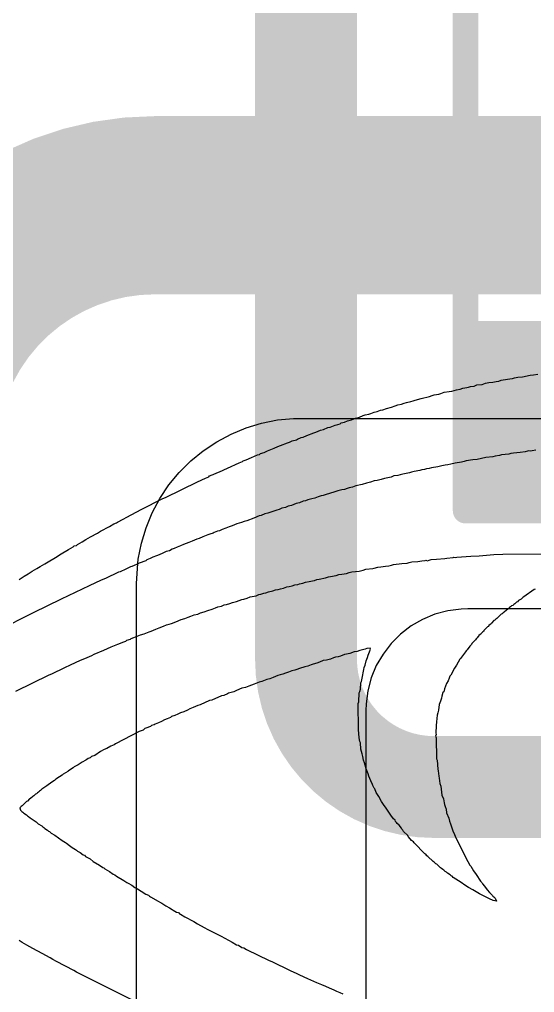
# Model space of a CAD drawing. Header units: inches. Extents: x 0 to 11.2, y -0.2 to 5.5.
# Drawn here: x 1.394 to 1.5962, y 1.3093 to 1.6915 of the extents above; entities that cross this region are included whole.
import ezdxf

# ---------------------------------------------------------------- set-up
doc = ezdxf.new("R2010")
doc.units = ezdxf.units.IN
doc.header["$MEASUREMENT"] = 0
for name, color, linetype in [('Bottom Layer', 5, 'Continuous'), ('Bottom Overlay', 54, 'Continuous'), ('Bottom Paste', 16, 'Continuous'), ('Bottom Solder', 6, 'Continuous'), ('Top Layer', 1, 'Continuous'), ('Top Overlay', 2, 'Continuous')]:
    doc.layers.add(name, color=color, linetype=linetype)

# ---------------------------------------------------------------- blocks, each defined once
blk = doc.blocks.new('RES_2512_B_28')
at = {"layer": 'Bottom Layer'}
for points in [[(-0.15945, 0.06693), (-0.09646, 0.06693), (-0.09646, -0.06693), (-0.15945, -0.06693)], [(0.09646, 0.06693), (0.15945, 0.06693), (0.15945, -0.06693), (0.09646, -0.06693)]]:
    blk.add_hatch(color=5, dxfattribs=at).paths.add_polyline_path(points)
at = {"layer": 'Bottom Paste'}
for points in [[(-0.15945, 0.06693), (-0.09646, 0.06693), (-0.09646, -0.06693), (-0.15945, -0.06693)], [(0.09646, 0.06693), (0.15945, 0.06693), (0.15945, -0.06693), (0.09646, -0.06693)]]:
    blk.add_hatch(color=16, dxfattribs=at).paths.add_polyline_path(points)
at = {"layer": 'Bottom Solder'}
for points in [[(-0.16345, 0.07093), (-0.09246, 0.07093), (-0.09246, -0.07093), (-0.16345, -0.07093)], [(0.09246, 0.07093), (0.16345, 0.07093), (0.16345, -0.07093), (0.09246, -0.07093)]]:
    blk.add_hatch(color=6, dxfattribs=at).paths.add_polyline_path(points)
at = {"layer": 'Bottom Overlay'}
for points in [[(-0.167, 0.073, 0.01, 0.01, 0), (-0.167, -0.073, 0.01, 0.01, 0)], [(-0.167, 0.073, 0.01, 0.01, 0), (0.16679, 0.073, 0.01, 0.01, 0)], [(0.16679, 0.073, 0.01, 0.01, 0), (0.16679, -0.073, 0.01, 0.01, 0)], [(-0.167, -0.073, 0.01, 0.01, 0), (0.16679, -0.073, 0.01, 0.01, 0)]]:
    blk.add_lwpolyline(points, format="xyseb", dxfattribs=at)
for points in [[(-0.1695, 0.073, 0.005, 0.005, 1), (-0.1645, 0.073, 0.005, 0.005, 1)], [(-0.1695, 0.073, 0.005, 0.005, 1), (-0.1645, 0.073, 0.005, 0.005, 1)], [(0.16429, 0.073, 0.005, 0.005, 1), (0.16929, 0.073, 0.005, 0.005, 1)], [(0.16429, 0.073, 0.005, 0.005, 1), (0.16929, 0.073, 0.005, 0.005, 1)], [(-0.1695, -0.073, 0.005, 0.005, 1), (-0.1645, -0.073, 0.005, 0.005, 1)], [(-0.1695, -0.073, 0.005, 0.005, 1), (-0.1645, -0.073, 0.005, 0.005, 1)], [(0.16429, -0.073, 0.005, 0.005, 1), (0.16929, -0.073, 0.005, 0.005, 1)], [(0.16429, -0.073, 0.005, 0.005, 1), (0.16929, -0.073, 0.005, 0.005, 1)]]:
    blk.add_lwpolyline(points, format="xyseb", close=True, dxfattribs=at)

msp = doc.modelspace()

# ---------------------------------------------------------------- linework, layer by layer
at = {"layer": 'Bottom Layer'}
for points in [[(1.5065, 1.4402, 0.04, 0.04, 0), (1.5065, 1.74854, 0.04, 0.04, 0)], [(1.5567, 1.39, 0.04, 0.04, -0.414214), (1.5065, 1.4402, 0.04, 0.04, 0)], [(1.5567, 1.39, 0.04, 0.04, 0), (1.66685, 1.39, 0.04, 0.04, 0)]]:
    msp.add_lwpolyline(points, format="xyseb", dxfattribs=at)
for points in [[(1.4965, 1.4402, 0.02, 0.02, 1), (1.5165, 1.4402, 0.02, 0.02, 1)], [(1.4965, 1.4402, 0.02, 0.02, 1), (1.5165, 1.4402, 0.02, 0.02, 1)], [(1.5467, 1.39, 0.02, 0.02, 1), (1.5667, 1.39, 0.02, 0.02, 1)], [(1.5467, 1.39, 0.02, 0.02, 1), (1.5667, 1.39, 0.02, 0.02, 1)]]:
    msp.add_lwpolyline(points, format="xyseb", close=True, dxfattribs=at)
at = {"layer": 'Top Layer'}
for p, q in [((1.48295, 1.5311), (1.48905, 1.53295)), ((1.48905, 1.53295), (1.4953, 1.53419)), ((1.4953, 1.53419), (1.50163, 1.53482)), ((1.50163, 1.53482), (1.50482, 1.53482)), ((1.50482, 1.53482), (3.02, 1.53482)), ((1.47707, 1.52867), (1.48295, 1.5311)), ((1.46616, 1.52213), (1.47145, 1.52566)), ((1.47145, 1.52566), (1.47707, 1.52867)), ((1.46124, 1.51809), (1.46616, 1.52213)), ((1.45673, 1.51358), (1.46124, 1.51809)), ((1.45269, 1.50866), (1.45673, 1.51358)), ((1.44915, 1.50336), (1.45269, 1.50866)), ((1.44615, 1.49775), (1.44915, 1.50336)), ((1.44371, 1.49186), (1.44615, 1.49775)), ((1.44187, 1.48577), (1.44371, 1.49186)), ((1.44062, 1.47952), (1.44187, 1.48577)), ((1.44046, 1.47781), (1.44062, 1.47952)), ((1.44, 1.47), (1.44046, 1.47781)), ((1.44, 0.968), (1.44, 1.47)), ((1.55714, 1.45788), (1.55231, 1.45587)), ((1.5622, 1.45923), (1.55714, 1.45788)), ((1.56738, 1.45991), (1.5622, 1.45923)), ((1.57, 1.46), (1.56738, 1.45991)), ((3.1, 1.46), (1.57, 1.46)), ((1.54778, 1.45326), (1.54363, 1.45007)), ((1.55231, 1.45587), (1.54778, 1.45326)), ((1.54363, 1.45007), (1.53993, 1.44637)), ((1.53993, 1.44637), (1.53674, 1.44222)), ((1.53674, 1.44222), (1.53412, 1.43769)), ((1.53412, 1.43769), (1.53212, 1.43286)), ((1.53212, 1.43286), (1.53077, 1.4278)), ((1.53077, 1.4278), (1.53009, 1.42262)), ((1.53009, 1.42262), (1.53, 1.42)), ((1.53, 1.42), (1.53, 0.97077))]:
    msp.add_line(p, q, dxfattribs=at)
for points in [[(1.35, 1.52139, 0.07, 0.07, -0.414214), (1.44717, 1.61855, 0.07, 0.07, 0)], [(1.44717, 1.61855, 0.07, 0.07, 0), (2.89588, 1.61855, 0.07, 0.07, 0)]]:
    msp.add_lwpolyline(points, format="xyseb", dxfattribs=at)
msp.add_lwpolyline([(1.42967, 1.61855, 0.035, 0.035, 1), (1.46467, 1.61855, 0.035, 0.035, 1)], format="xyseb", close=True, dxfattribs=at)
msp.add_lwpolyline([(1.42967, 1.61855, 0.035, 0.035, 1), (1.46467, 1.61855, 0.035, 0.035, 1)], format="xyseb", close=True, dxfattribs=at)
at = {"layer": 'Top Overlay'}
for p, q in [((1.59459, 1.55176), (1.59583, 1.55197)), ((1.59583, 1.55197), (1.59748, 1.55218)), ((1.57361, 1.54794), (1.57568, 1.54815)), ((1.57568, 1.54815), (1.57702, 1.54866)), ((1.57702, 1.54866), (1.57826, 1.54887)), ((1.57826, 1.54887), (1.57992, 1.54908)), ((1.57992, 1.54908), (1.58116, 1.54928)), ((1.58116, 1.54928), (1.58219, 1.54949)), ((1.58219, 1.54949), (1.58312, 1.5498)), ((1.58312, 1.5498), (1.58395, 1.55001)), ((1.58395, 1.55001), (1.58653, 1.55032)), ((1.58653, 1.55032), (1.58756, 1.55052)), ((1.58756, 1.55052), (1.58839, 1.55073)), ((1.58839, 1.55073), (1.58963, 1.55094)), ((1.58963, 1.55094), (1.59149, 1.55114)), ((1.59149, 1.55114), (1.59459, 1.55176)), ((1.55687, 1.54401), (1.55863, 1.54432)), ((1.55863, 1.54432), (1.55946, 1.54453)), ((1.55946, 1.54453), (1.5608, 1.54505)), ((1.5608, 1.54505), (1.56276, 1.54536)), ((1.56276, 1.54536), (1.5638, 1.54556)), ((1.5638, 1.54556), (1.56555, 1.54608)), ((1.56555, 1.54608), (1.567, 1.54629)), ((1.567, 1.54629), (1.56803, 1.5467)), ((1.56803, 1.5467), (1.56969, 1.54691)), ((1.56969, 1.54691), (1.57031, 1.54711)), ((1.57031, 1.54711), (1.57113, 1.54732)), ((1.57113, 1.54732), (1.57258, 1.54753)), ((1.57258, 1.54753), (1.57361, 1.54794)), ((1.54396, 1.5404), (1.54499, 1.54081)), ((1.54499, 1.54081), (1.54602, 1.54102)), ((1.54602, 1.54102), (1.54768, 1.54143)), ((1.54768, 1.54143), (1.54861, 1.54174)), ((1.54861, 1.54174), (1.54943, 1.54195)), ((1.54943, 1.54195), (1.55171, 1.54257)), ((1.55171, 1.54257), (1.55501, 1.54339)), ((1.55501, 1.54339), (1.55605, 1.54381)), ((1.55605, 1.54381), (1.55687, 1.54401)), ((1.53115, 1.53647), (1.53197, 1.53668)), ((1.53197, 1.53668), (1.53331, 1.53719)), ((1.53331, 1.53719), (1.53445, 1.5375)), ((1.53445, 1.5375), (1.53579, 1.53802)), ((1.53579, 1.53802), (1.53662, 1.53823)), ((1.53662, 1.53823), (1.53807, 1.53864)), ((1.53807, 1.53864), (1.54013, 1.53926)), ((1.54013, 1.53926), (1.54148, 1.53978)), ((1.54148, 1.53978), (1.54261, 1.54009)), ((1.54261, 1.54009), (1.54396, 1.5404)), ((1.51988, 1.53265), (1.5203, 1.53306)), ((1.5203, 1.53306), (1.52164, 1.53337)), ((1.52164, 1.53337), (1.52278, 1.53389)), ((1.52278, 1.53389), (1.52443, 1.5343)), ((1.52443, 1.5343), (1.52588, 1.53492)), ((1.52588, 1.53492), (1.52753, 1.53533)), ((1.52753, 1.53533), (1.52898, 1.53595)), ((1.52898, 1.53595), (1.5298, 1.53616)), ((1.5298, 1.53616), (1.53115, 1.53647)), ((1.50686, 1.5281), (1.50955, 1.52913)), ((1.50955, 1.52913), (1.51038, 1.52934)), ((1.51038, 1.52934), (1.51224, 1.53017)), ((1.51224, 1.53017), (1.51337, 1.53048)), ((1.51337, 1.53048), (1.51513, 1.5312)), ((1.51513, 1.5312), (1.51596, 1.53141)), ((1.51596, 1.53141), (1.51792, 1.53213)), ((1.51792, 1.53213), (1.51906, 1.53244)), ((1.51906, 1.53244), (1.51988, 1.53265)), ((1.49653, 1.52417), (1.49922, 1.52521)), ((1.49922, 1.52521), (1.50004, 1.52541)), ((1.50004, 1.52541), (1.50108, 1.52603)), ((1.50108, 1.52603), (1.50273, 1.52645)), ((1.50273, 1.52645), (1.50314, 1.52665)), ((1.50314, 1.52665), (1.50459, 1.52727)), ((1.50459, 1.52727), (1.50542, 1.52748)), ((1.50542, 1.52748), (1.50686, 1.5281)), ((1.48868, 1.52107), (1.49002, 1.52138)), ((1.49002, 1.52138), (1.49136, 1.52211)), ((1.49136, 1.52211), (1.49405, 1.52314)), ((1.49405, 1.52314), (1.4955, 1.52376)), ((1.4955, 1.52376), (1.49653, 1.52417)), ((1.59066, 1.52138), (1.58798, 1.52118)), ((1.59263, 1.52169), (1.59066, 1.52138)), ((1.59345, 1.5219), (1.59263, 1.52169)), ((1.59407, 1.52211), (1.59345, 1.5219)), ((1.59469, 1.5219), (1.59407, 1.52211)), ((1.59531, 1.52211), (1.59469, 1.5219)), ((1.59676, 1.52231), (1.59531, 1.52211)), ((1.4802, 1.51735), (1.48155, 1.51787)), ((1.48155, 1.51787), (1.48186, 1.51818)), ((1.48186, 1.51818), (1.48299, 1.51849)), ((1.48299, 1.51849), (1.48516, 1.51942)), ((1.48516, 1.51942), (1.48744, 1.52045)), ((1.48744, 1.52045), (1.48826, 1.52066)), ((1.48826, 1.52066), (1.48868, 1.52107)), ((1.56752, 1.51766), (1.56504, 1.51725)), ((1.56855, 1.51787), (1.56752, 1.51766)), ((1.56938, 1.51808), (1.56855, 1.51787)), ((1.57206, 1.51849), (1.56938, 1.51808)), ((1.57372, 1.5187), (1.57206, 1.51849)), ((1.57713, 1.51942), (1.57372, 1.5187)), ((1.57992, 1.51973), (1.57713, 1.51942)), ((1.58074, 1.51994), (1.57992, 1.51973)), ((1.5825, 1.52025), (1.58074, 1.51994)), ((1.58333, 1.52045), (1.5825, 1.52025)), ((1.58612, 1.52076), (1.58333, 1.52045)), ((1.58694, 1.52097), (1.58612, 1.52076)), ((1.58798, 1.52118), (1.58694, 1.52097)), ((1.47152, 1.51343), (1.47256, 1.51384)), ((1.47256, 1.51384), (1.47566, 1.51529)), ((1.47566, 1.51529), (1.4802, 1.51735)), ((1.54892, 1.51394), (1.54799, 1.51363)), ((1.55119, 1.51436), (1.54892, 1.51394)), ((1.55202, 1.51456), (1.55119, 1.51436)), ((1.55305, 1.51477), (1.55202, 1.51456)), ((1.55388, 1.51498), (1.55305, 1.51477)), ((1.55491, 1.51518), (1.55388, 1.51498)), ((1.55574, 1.51539), (1.55491, 1.51518)), ((1.55822, 1.5158), (1.55574, 1.51539)), ((1.55987, 1.51622), (1.55822, 1.5158)), ((1.56111, 1.51642), (1.55987, 1.51622)), ((1.56214, 1.51663), (1.56111, 1.51642)), ((1.56338, 1.51684), (1.56214, 1.51663)), ((1.56504, 1.51725), (1.56338, 1.51684)), ((1.45127, 1.50372), (1.46388, 1.50991)), ((1.46388, 1.50991), (1.46698, 1.51136)), ((1.46698, 1.51136), (1.46832, 1.51188)), ((1.46832, 1.51188), (1.46863, 1.51219)), ((1.46863, 1.51219), (1.46966, 1.5126)), ((1.46966, 1.5126), (1.47008, 1.51281)), ((1.47008, 1.51281), (1.47152, 1.51343)), ((1.53321, 1.51022), (1.53187, 1.50971)), ((1.53445, 1.51043), (1.53321, 1.51022)), ((1.536, 1.51074), (1.53445, 1.51043)), ((1.53734, 1.51126), (1.536, 1.51074)), ((1.53858, 1.51146), (1.53734, 1.51126)), ((1.53993, 1.51177), (1.53858, 1.51146)), ((1.54096, 1.51219), (1.53993, 1.51177)), ((1.54261, 1.51239), (1.54096, 1.51219)), ((1.54344, 1.5126), (1.54261, 1.51239)), ((1.54458, 1.51291), (1.54344, 1.5126)), ((1.54716, 1.51343), (1.54458, 1.51291)), ((1.54799, 1.51363), (1.54716, 1.51343)), ((1.51895, 1.5063), (1.51782, 1.50599)), ((1.52061, 1.50671), (1.51895, 1.5063)), ((1.52164, 1.50692), (1.52061, 1.50671)), ((1.52267, 1.50733), (1.52164, 1.50692)), ((1.5235, 1.50754), (1.52267, 1.50733)), ((1.52474, 1.50774), (1.5235, 1.50754)), ((1.52608, 1.50826), (1.52474, 1.50774)), ((1.52856, 1.50888), (1.52608, 1.50826)), ((1.53032, 1.5094), (1.52856, 1.50888)), ((1.53187, 1.50971), (1.53032, 1.5094)), ((1.44176, 1.49896), (1.45024, 1.5033)), ((1.45024, 1.5033), (1.45127, 1.50372)), ((1.50542, 1.50227), (1.50397, 1.50165)), ((1.50624, 1.50248), (1.50542, 1.50227)), ((1.50717, 1.50279), (1.50624, 1.50248)), ((1.50883, 1.5032), (1.50717, 1.50279)), ((1.50996, 1.50351), (1.50883, 1.5032)), ((1.51131, 1.50403), (1.50996, 1.50351)), ((1.51244, 1.50433), (1.51131, 1.50403)), ((1.51327, 1.50454), (1.51244, 1.50433)), ((1.51441, 1.50485), (1.51327, 1.50454)), ((1.51575, 1.50537), (1.51441, 1.50485)), ((1.51782, 1.50599), (1.51575, 1.50537)), ((1.43619, 1.49607), (1.44176, 1.49896)), ((1.49426, 1.49855), (1.49157, 1.49752)), ((1.49508, 1.49876), (1.49426, 1.49855)), ((1.49601, 1.49907), (1.49508, 1.49876)), ((1.49705, 1.49948), (1.49601, 1.49907)), ((1.49839, 1.49979), (1.49705, 1.49948)), ((1.49953, 1.50031), (1.49839, 1.49979)), ((1.50087, 1.50062), (1.49953, 1.50031)), ((1.50263, 1.50134), (1.50087, 1.50062)), ((1.50397, 1.50165), (1.50263, 1.50134)), ((1.43247, 1.494), (1.43474, 1.49524)), ((1.43474, 1.49524), (1.43619, 1.49607)), ((1.4833, 1.49462), (1.48217, 1.49431)), ((1.48599, 1.49566), (1.4833, 1.49462)), ((1.48806, 1.49648), (1.48599, 1.49566)), ((1.48888, 1.49669), (1.48806, 1.49648)), ((1.49033, 1.49731), (1.48888, 1.49669)), ((1.49157, 1.49752), (1.49033, 1.49731)), ((1.42585, 1.49049), (1.42937, 1.49235)), ((1.42937, 1.49235), (1.43102, 1.49338)), ((1.43102, 1.49338), (1.43205, 1.4938)), ((1.43205, 1.4938), (1.43247, 1.494)), ((1.47359, 1.49111), (1.47256, 1.4907)), ((1.47504, 1.49173), (1.47359, 1.49111)), ((1.47638, 1.49225), (1.47504, 1.49173)), ((1.47752, 1.49256), (1.47638, 1.49225)), ((1.47938, 1.49338), (1.47752, 1.49256)), ((1.48113, 1.4939), (1.47938, 1.49338)), ((1.48217, 1.49431), (1.48113, 1.4939)), ((1.41862, 1.48636), (1.42007, 1.48718)), ((1.42007, 1.48718), (1.42193, 1.48822)), ((1.42193, 1.48822), (1.42461, 1.48966)), ((1.42461, 1.48966), (1.42585, 1.49049)), ((1.46367, 1.48739), (1.46181, 1.48656)), ((1.4645, 1.4876), (1.46367, 1.48739)), ((1.46594, 1.48822), (1.4645, 1.4876)), ((1.46801, 1.48904), (1.46594, 1.48822)), ((1.46873, 1.48935), (1.46801, 1.48904)), ((1.47008, 1.48966), (1.46873, 1.48935)), ((1.47039, 1.48997), (1.47008, 1.48966)), ((1.47173, 1.49049), (1.47039, 1.48997)), ((1.47256, 1.4907), (1.47173, 1.49049)), ((1.41035, 1.4816), (1.41325, 1.48326)), ((1.41325, 1.48326), (1.41511, 1.48429)), ((1.41511, 1.48429), (1.41552, 1.4847)), ((1.41552, 1.4847), (1.41635, 1.48491)), ((1.41635, 1.48491), (1.41676, 1.48532)), ((1.41676, 1.48532), (1.41862, 1.48636)), ((1.45396, 1.48346), (1.45292, 1.48284)), ((1.45478, 1.48367), (1.45396, 1.48346)), ((1.45592, 1.48419), (1.45478, 1.48367)), ((1.45726, 1.4847), (1.45592, 1.48419)), ((1.4584, 1.48522), (1.45726, 1.4847)), ((1.46047, 1.48605), (1.4584, 1.48522)), ((1.46181, 1.48656), (1.46047, 1.48605)), ((1.40519, 1.4785), (1.40808, 1.48016)), ((1.40808, 1.48016), (1.41035, 1.4816)), ((1.44528, 1.47974), (1.44393, 1.47923)), ((1.44641, 1.48026), (1.44528, 1.47974)), ((1.44776, 1.48078), (1.44641, 1.48026)), ((1.44879, 1.48119), (1.44776, 1.48078)), ((1.45024, 1.48181), (1.44879, 1.48119)), ((1.45158, 1.48253), (1.45024, 1.48181)), ((1.45292, 1.48284), (1.45158, 1.48253)), ((1.55481, 1.47912), (1.55563, 1.47933)), ((1.55563, 1.47933), (1.5577, 1.47954)), ((1.5577, 1.47954), (1.56101, 1.47974)), ((1.56101, 1.47974), (1.56183, 1.47995)), ((1.56183, 1.47995), (1.56431, 1.48016)), ((1.56431, 1.48016), (1.56452, 1.48036)), ((1.56452, 1.48036), (1.56514, 1.48016)), ((1.56514, 1.48016), (1.56576, 1.48036)), ((1.56576, 1.48036), (1.57124, 1.48067)), ((1.57124, 1.48067), (1.57454, 1.48088)), ((1.57454, 1.48088), (1.58033, 1.48129)), ((1.58033, 1.48129), (1.58384, 1.4815)), ((1.58384, 1.4815), (1.60895, 1.4816)), ((1.39899, 1.47478), (1.40085, 1.47582)), ((1.40085, 1.47582), (1.40209, 1.47664)), ((1.40209, 1.47664), (1.40395, 1.47768)), ((1.40395, 1.47768), (1.40519, 1.4785)), ((1.43577, 1.47561), (1.4335, 1.47458)), ((1.43763, 1.47644), (1.43577, 1.47561)), ((1.43805, 1.47664), (1.43763, 1.47644)), ((1.43991, 1.47747), (1.43805, 1.47664)), ((1.44094, 1.47788), (1.43991, 1.47747)), ((1.44362, 1.47892), (1.44094, 1.47788)), ((1.44393, 1.47923), (1.44362, 1.47892)), ((1.52898, 1.4752), (1.53001, 1.47561)), ((1.53001, 1.47561), (1.53269, 1.47582)), ((1.53269, 1.47582), (1.53331, 1.47602)), ((1.53331, 1.47602), (1.53466, 1.47633)), ((1.53466, 1.47633), (1.5359, 1.47654)), ((1.5359, 1.47654), (1.53776, 1.47675)), ((1.53776, 1.47675), (1.539, 1.47695)), ((1.539, 1.47695), (1.54003, 1.47716)), ((1.54003, 1.47716), (1.54086, 1.47737)), ((1.54086, 1.47737), (1.54416, 1.47778)), ((1.54416, 1.47778), (1.54623, 1.47799)), ((1.54623, 1.47799), (1.54706, 1.47819)), ((1.54706, 1.47819), (1.54809, 1.4784)), ((1.54809, 1.4784), (1.55036, 1.47861)), ((1.55036, 1.47861), (1.55202, 1.47881)), ((1.55202, 1.47881), (1.55326, 1.47902)), ((1.55326, 1.47902), (1.55357, 1.47912)), ((1.55357, 1.47912), (1.55419, 1.47892)), ((1.55419, 1.47892), (1.55481, 1.47912)), ((1.39382, 1.47148), (1.39578, 1.47282)), ((1.39578, 1.47282), (1.39733, 1.47375)), ((1.39733, 1.47375), (1.39775, 1.47396)), ((1.39775, 1.47396), (1.39899, 1.47478)), ((1.42771, 1.47189), (1.42606, 1.47127)), ((1.43288, 1.47437), (1.42771, 1.47189)), ((1.4335, 1.47458), (1.43288, 1.47437)), ((1.51079, 1.47148), (1.51162, 1.47168)), ((1.51162, 1.47168), (1.5142, 1.4722)), ((1.5142, 1.4722), (1.51534, 1.47251)), ((1.51534, 1.47251), (1.51616, 1.47272)), ((1.51616, 1.47272), (1.51833, 1.47303)), ((1.51833, 1.47303), (1.51937, 1.47344)), ((1.51937, 1.47344), (1.52061, 1.47365)), ((1.52061, 1.47365), (1.52247, 1.47385)), ((1.52247, 1.47385), (1.5235, 1.47427)), ((1.5235, 1.47427), (1.52453, 1.47447)), ((1.52453, 1.47447), (1.52732, 1.47478)), ((1.52732, 1.47478), (1.52898, 1.4752)), ((1.42131, 1.469), (1.41862, 1.46776)), ((1.42606, 1.47127), (1.42131, 1.469)), ((1.4956, 1.46765), (1.49643, 1.46786)), ((1.49643, 1.46786), (1.49767, 1.46807)), ((1.49767, 1.46807), (1.49901, 1.46858)), ((1.49901, 1.46858), (1.49984, 1.46879)), ((1.49984, 1.46879), (1.50108, 1.469)), ((1.50108, 1.469), (1.50211, 1.46941)), ((1.50211, 1.46941), (1.50335, 1.46962)), ((1.50335, 1.46962), (1.50397, 1.46982)), ((1.50397, 1.46982), (1.50521, 1.47003)), ((1.50521, 1.47003), (1.50624, 1.47044)), ((1.50624, 1.47044), (1.50779, 1.47075)), ((1.50779, 1.47075), (1.50903, 1.47096)), ((1.50903, 1.47096), (1.50986, 1.47117)), ((1.50986, 1.47117), (1.51079, 1.47148)), ((1.41862, 1.46776), (1.41035, 1.46383)), ((1.48206, 1.46383), (1.48341, 1.46414)), ((1.48341, 1.46414), (1.48454, 1.46466)), ((1.48454, 1.46466), (1.48692, 1.46517)), ((1.48692, 1.46517), (1.48795, 1.46559)), ((1.48795, 1.46559), (1.48878, 1.46579)), ((1.48878, 1.46579), (1.48992, 1.4661)), ((1.48992, 1.4661), (1.49074, 1.46631)), ((1.49074, 1.46631), (1.49178, 1.46672)), ((1.49178, 1.46672), (1.49353, 1.46703)), ((1.49353, 1.46703), (1.49457, 1.46745)), ((1.49457, 1.46745), (1.4956, 1.46765)), ((1.59159, 1.46445), (1.59097, 1.46383)), ((1.59201, 1.46466), (1.59159, 1.46445)), ((1.59614, 1.46755), (1.59201, 1.46466)), ((1.59655, 1.46776), (1.59614, 1.46755)), ((1.41035, 1.46383), (1.3994, 1.45846)), ((1.46966, 1.4599), (1.47101, 1.46042)), ((1.47101, 1.46042), (1.47194, 1.46073)), ((1.47194, 1.46073), (1.47328, 1.46104)), ((1.47328, 1.46104), (1.47442, 1.46156)), ((1.47442, 1.46156), (1.47524, 1.46176)), ((1.47524, 1.46176), (1.47659, 1.46207)), ((1.47659, 1.46207), (1.47762, 1.46249)), ((1.47762, 1.46249), (1.47927, 1.4629)), ((1.47927, 1.4629), (1.48031, 1.46331)), ((1.48031, 1.46331), (1.48124, 1.46362)), ((1.48124, 1.46362), (1.48206, 1.46383)), ((1.58643, 1.46052), (1.5856, 1.4597)), ((1.58684, 1.46073), (1.58643, 1.46052)), ((1.58725, 1.46114), (1.58684, 1.46073)), ((1.58767, 1.46135), (1.58725, 1.46114)), ((1.58808, 1.46176), (1.58767, 1.46135)), ((1.58849, 1.46197), (1.58808, 1.46176)), ((1.58911, 1.46259), (1.58849, 1.46197)), ((1.58953, 1.4628), (1.58911, 1.46259)), ((1.58994, 1.46321), (1.58953, 1.4628)), ((1.59097, 1.46383), (1.58994, 1.46321)), ((1.3994, 1.45846), (1.38142, 1.44936)), ((1.45892, 1.45618), (1.46026, 1.4567)), ((1.46026, 1.4567), (1.46129, 1.45711)), ((1.46129, 1.45711), (1.46264, 1.45763)), ((1.46264, 1.45763), (1.46398, 1.45794)), ((1.46398, 1.45794), (1.46512, 1.45846)), ((1.46512, 1.45846), (1.46656, 1.45887)), ((1.46656, 1.45887), (1.46791, 1.45939)), ((1.46791, 1.45939), (1.46966, 1.4599)), ((1.58312, 1.45784), (1.58147, 1.45618)), ((1.58353, 1.45804), (1.58312, 1.45784)), ((1.58395, 1.45846), (1.58353, 1.45804)), ((1.58436, 1.45866), (1.58395, 1.45846)), ((1.58519, 1.45949), (1.58436, 1.45866)), ((1.5856, 1.4597), (1.58519, 1.45949)), ((1.44755, 1.45205), (1.44889, 1.45257)), ((1.44889, 1.45257), (1.45055, 1.45319)), ((1.45055, 1.45319), (1.45168, 1.4537)), ((1.45168, 1.4537), (1.45282, 1.45401)), ((1.45282, 1.45401), (1.45365, 1.45422)), ((1.45365, 1.45422), (1.4554, 1.45494)), ((1.4554, 1.45494), (1.45747, 1.45577)), ((1.45747, 1.45577), (1.45892, 1.45618)), ((1.57775, 1.45288), (1.5764, 1.45153)), ((1.57816, 1.45308), (1.57775, 1.45288)), ((1.57826, 1.45339), (1.57816, 1.45308)), ((1.57878, 1.45391), (1.57826, 1.45339)), ((1.57919, 1.45412), (1.57878, 1.45391)), ((1.5793, 1.45443), (1.57919, 1.45412)), ((1.58023, 1.45536), (1.5793, 1.45443)), ((1.58064, 1.45556), (1.58023, 1.45536)), ((1.58105, 1.45598), (1.58064, 1.45556)), ((1.58147, 1.45618), (1.58105, 1.45598)), ((1.43784, 1.44833), (1.43887, 1.44874)), ((1.43887, 1.44874), (1.44156, 1.44978)), ((1.44156, 1.44978), (1.44301, 1.45019)), ((1.44301, 1.45019), (1.44486, 1.45102)), ((1.44486, 1.45102), (1.44569, 1.45122)), ((1.44569, 1.45122), (1.44755, 1.45205)), ((1.57392, 1.44905), (1.57372, 1.44864)), ((1.57423, 1.44916), (1.57392, 1.44905)), ((1.57434, 1.44947), (1.57423, 1.44916)), ((1.57485, 1.44998), (1.57434, 1.44947)), ((1.57527, 1.45019), (1.57485, 1.44998)), ((1.57537, 1.4505), (1.57527, 1.45019)), ((1.57589, 1.45102), (1.57537, 1.4505)), ((1.5763, 1.45122), (1.57589, 1.45102)), ((1.5764, 1.45153), (1.5763, 1.45122)), ((1.42709, 1.44378), (1.42999, 1.44502)), ((1.42999, 1.44502), (1.43267, 1.44606)), ((1.43267, 1.44606), (1.43495, 1.44709)), ((1.43495, 1.44709), (1.43577, 1.4473)), ((1.43577, 1.4473), (1.43619, 1.44771)), ((1.43619, 1.44771), (1.43753, 1.44802)), ((1.43753, 1.44802), (1.43784, 1.44833)), ((1.57062, 1.44492), (1.57, 1.4443)), ((1.57082, 1.44533), (1.57062, 1.44492)), ((1.57144, 1.44595), (1.57082, 1.44533)), ((1.57165, 1.44637), (1.57144, 1.44595)), ((1.5731, 1.44781), (1.57165, 1.44637)), ((1.5733, 1.44823), (1.5731, 1.44781)), ((1.57372, 1.44864), (1.5733, 1.44823)), ((1.41965, 1.44048), (1.42234, 1.44172)), ((1.42234, 1.44172), (1.42337, 1.44213)), ((1.42337, 1.44213), (1.42709, 1.44378)), ((1.51916, 1.4412), (1.51813, 1.44099)), ((1.51999, 1.44141), (1.51916, 1.4412)), ((1.52164, 1.44203), (1.51999, 1.44141)), ((1.52247, 1.44223), (1.52164, 1.44203)), ((1.52371, 1.44244), (1.52247, 1.44223)), ((1.52536, 1.44306), (1.52371, 1.44244)), ((1.5266, 1.44327), (1.52536, 1.44306)), ((1.52763, 1.44368), (1.5266, 1.44327)), ((1.52867, 1.44389), (1.52763, 1.44368)), ((1.5298, 1.4442), (1.52867, 1.44389)), ((1.53042, 1.4444), (1.5298, 1.4442)), ((1.53166, 1.44461), (1.53042, 1.4444)), ((1.53063, 1.44089), (1.53094, 1.44182)), ((1.53094, 1.44182), (1.53146, 1.44316)), ((1.53146, 1.44316), (1.53177, 1.44409)), ((1.53177, 1.44409), (1.53166, 1.44461)), ((1.56917, 1.44306), (1.56721, 1.44048)), ((1.56938, 1.44347), (1.56917, 1.44306)), ((1.56979, 1.44389), (1.56938, 1.44347)), ((1.57, 1.4443), (1.56979, 1.44389)), ((1.4118, 1.43696), (1.41407, 1.438)), ((1.41407, 1.438), (1.418, 1.43986)), ((1.418, 1.43986), (1.41965, 1.44048)), ((1.50717, 1.43748), (1.50604, 1.43717)), ((1.50852, 1.438), (1.50717, 1.43748)), ((1.50934, 1.4382), (1.50852, 1.438)), ((1.51069, 1.43872), (1.50934, 1.4382)), ((1.51182, 1.43903), (1.51069, 1.43872)), ((1.51327, 1.43965), (1.51182, 1.43903)), ((1.51451, 1.43986), (1.51327, 1.43965)), ((1.51616, 1.44027), (1.51451, 1.43986)), ((1.5173, 1.44079), (1.51616, 1.44027)), ((1.51813, 1.44099), (1.5173, 1.44079)), ((1.52939, 1.43696), (1.5297, 1.43789)), ((1.5297, 1.43789), (1.53011, 1.43955)), ((1.53011, 1.43955), (1.53063, 1.44089)), ((1.56566, 1.43789), (1.56483, 1.43665)), ((1.5669, 1.44017), (1.56566, 1.43789)), ((1.56721, 1.44048), (1.5669, 1.44017)), ((1.39258, 1.42766), (1.4056, 1.43407)), ((1.4056, 1.43407), (1.40663, 1.43448)), ((1.40663, 1.43448), (1.4118, 1.43696)), ((1.4955, 1.43386), (1.49364, 1.43304)), ((1.49632, 1.43407), (1.4955, 1.43386)), ((1.49746, 1.43438), (1.49632, 1.43407)), ((1.49849, 1.43479), (1.49746, 1.43438)), ((1.49963, 1.4351), (1.49849, 1.43479)), ((1.50097, 1.43562), (1.49963, 1.4351)), ((1.50211, 1.43593), (1.50097, 1.43562)), ((1.50294, 1.43614), (1.50211, 1.43593)), ((1.50397, 1.43655), (1.50294, 1.43614)), ((1.50604, 1.43717), (1.50397, 1.43655)), ((1.52825, 1.43149), (1.52877, 1.43407)), ((1.52877, 1.43407), (1.52898, 1.4349)), ((1.52898, 1.4349), (1.52918, 1.43614)), ((1.52918, 1.43614), (1.52939, 1.43696)), ((1.56297, 1.43355), (1.56276, 1.43273)), ((1.56338, 1.43397), (1.56297, 1.43355)), ((1.56483, 1.43665), (1.56338, 1.43397)), ((1.48403, 1.42963), (1.48268, 1.42911)), ((1.48609, 1.43045), (1.48403, 1.42963)), ((1.48806, 1.43118), (1.48609, 1.43045)), ((1.48919, 1.43149), (1.48806, 1.43118)), ((1.49116, 1.43221), (1.48919, 1.43149)), ((1.49229, 1.43252), (1.49116, 1.43221)), ((1.49364, 1.43304), (1.49229, 1.43252)), ((1.52784, 1.42839), (1.52805, 1.43087)), ((1.52805, 1.43087), (1.52825, 1.43149)), ((1.56173, 1.43066), (1.5609, 1.42859)), ((1.56235, 1.43169), (1.56173, 1.43066)), ((1.56276, 1.43273), (1.56235, 1.43169)), ((1.47338, 1.4258), (1.47194, 1.42518)), ((1.47421, 1.42601), (1.47338, 1.4258)), ((1.47566, 1.42663), (1.47421, 1.42601)), ((1.47607, 1.42684), (1.47566, 1.42663)), ((1.47814, 1.42746), (1.47607, 1.42684)), ((1.47917, 1.42787), (1.47814, 1.42746)), ((1.48134, 1.4288), (1.47917, 1.42787)), ((1.48268, 1.42911), (1.48134, 1.4288)), ((1.52722, 1.42343), (1.52743, 1.42694)), ((1.52743, 1.42694), (1.52763, 1.42756)), ((1.52763, 1.42756), (1.52784, 1.42839)), ((1.56028, 1.42715), (1.55987, 1.4257)), ((1.56059, 1.42746), (1.56028, 1.42715)), ((1.5609, 1.42859), (1.56059, 1.42746)), ((1.46408, 1.42208), (1.46222, 1.42126)), ((1.46491, 1.42229), (1.46408, 1.42208)), ((1.46863, 1.42394), (1.46491, 1.42229)), ((1.46946, 1.42415), (1.46863, 1.42394)), ((1.4709, 1.42477), (1.46946, 1.42415)), ((1.47194, 1.42518), (1.4709, 1.42477)), ((1.52701, 1.42281), (1.52722, 1.42343)), ((1.52712, 1.41258), (1.52701, 1.42281)), ((1.55884, 1.42239), (1.55853, 1.42022)), ((1.55935, 1.42374), (1.55884, 1.42239)), ((1.55966, 1.42487), (1.55935, 1.42374)), ((1.55987, 1.4257), (1.55966, 1.42487)), ((1.45499, 1.41816), (1.45365, 1.41764)), ((1.45613, 1.41867), (1.45499, 1.41816)), ((1.45716, 1.41909), (1.45613, 1.41867)), ((1.4585, 1.4196), (1.45716, 1.41909)), ((1.45995, 1.42022), (1.4585, 1.4196)), ((1.46088, 1.42074), (1.45995, 1.42022)), ((1.46222, 1.42126), (1.46088, 1.42074)), ((1.55801, 1.41826), (1.5578, 1.41558)), ((1.55822, 1.41909), (1.55801, 1.41826)), ((1.55853, 1.42022), (1.55822, 1.41909)), ((1.44693, 1.41444), (1.44579, 1.41413)), ((1.44724, 1.41475), (1.44693, 1.41444)), ((1.44858, 1.41526), (1.44724, 1.41475)), ((1.44972, 1.41578), (1.44858, 1.41526)), ((1.45096, 1.4164), (1.44972, 1.41578)), ((1.45199, 1.41681), (1.45096, 1.4164)), ((1.45334, 1.41733), (1.45199, 1.41681)), ((1.45365, 1.41764), (1.45334, 1.41733)), ((1.5578, 1.41558), (1.5576, 1.41413)), ((1.44094, 1.41175), (1.43164, 1.407)), ((1.44259, 1.41237), (1.44094, 1.41175)), ((1.44321, 1.41299), (1.44259, 1.41237)), ((1.44404, 1.4132), (1.44321, 1.41299)), ((1.44507, 1.41361), (1.44404, 1.4132)), ((1.44548, 1.41382), (1.44507, 1.41361)), ((1.44579, 1.41413), (1.44548, 1.41382)), ((1.52732, 1.40927), (1.52712, 1.41258)), ((1.5576, 1.41062), (1.55739, 1.41)), ((1.5576, 1.41413), (1.55749, 1.41113)), ((1.55749, 1.41113), (1.5576, 1.41062)), ((1.43164, 1.407), (1.43123, 1.40659)), ((1.52763, 1.40793), (1.52732, 1.40927)), ((1.52784, 1.40731), (1.52763, 1.40793)), ((1.52805, 1.40483), (1.52784, 1.40731)), ((1.55739, 1.41), (1.5576, 1.40938)), ((1.5576, 1.40938), (1.5578, 1.40111)), ((1.42585, 1.4039), (1.42358, 1.40245)), ((1.4273, 1.40473), (1.42585, 1.4039)), ((1.42833, 1.40514), (1.4273, 1.40473)), ((1.42988, 1.40607), (1.42833, 1.40514)), ((1.43123, 1.40659), (1.42988, 1.40607)), ((1.52825, 1.404), (1.52805, 1.40483)), ((1.52856, 1.40307), (1.52825, 1.404)), ((1.52887, 1.40194), (1.52856, 1.40307)), ((1.41862, 1.39977), (1.41738, 1.39894)), ((1.42007, 1.40059), (1.41862, 1.39977)), ((1.42048, 1.4008), (1.42007, 1.40059)), ((1.42089, 1.40121), (1.42048, 1.4008)), ((1.42172, 1.40142), (1.42089, 1.40121)), ((1.42224, 1.40194), (1.42172, 1.40142)), ((1.42358, 1.40245), (1.42224, 1.40194)), ((1.52908, 1.40049), (1.52887, 1.40194)), ((1.52949, 1.39946), (1.52908, 1.40049)), ((1.5297, 1.39863), (1.52949, 1.39946)), ((1.5578, 1.40111), (1.55801, 1.40049)), ((1.55801, 1.40049), (1.55822, 1.39698)), ((1.41294, 1.39615), (1.41118, 1.39501)), ((1.41304, 1.39625), (1.41294, 1.39615)), ((1.41366, 1.39667), (1.41304, 1.39625)), ((1.41511, 1.39749), (1.41366, 1.39667)), ((1.41552, 1.39791), (1.41511, 1.39749)), ((1.41697, 1.39873), (1.41552, 1.39791)), ((1.41738, 1.39894), (1.41697, 1.39873)), ((1.53001, 1.39749), (1.5297, 1.39863)), ((1.53042, 1.39646), (1.53001, 1.39749)), ((1.53094, 1.39512), (1.53042, 1.39646)), ((1.55822, 1.39698), (1.55842, 1.39636)), ((1.55842, 1.39636), (1.55863, 1.39429)), ((1.40663, 1.39191), (1.40477, 1.39047)), ((1.40767, 1.39253), (1.40663, 1.39191)), ((1.40829, 1.39315), (1.40767, 1.39253)), ((1.40973, 1.39398), (1.40829, 1.39315)), ((1.41077, 1.3946), (1.40973, 1.39398)), ((1.41118, 1.39501), (1.41077, 1.3946)), ((1.53114, 1.39429), (1.53094, 1.39512)), ((1.53197, 1.39243), (1.53114, 1.39429)), ((1.53259, 1.39098), (1.53197, 1.39243)), ((1.55863, 1.39429), (1.55884, 1.39346)), ((1.55884, 1.39346), (1.55904, 1.3914)), ((1.55904, 1.3914), (1.55946, 1.39036)), ((1.40105, 1.38778), (1.40064, 1.38737)), ((1.40147, 1.38799), (1.40105, 1.38778)), ((1.40188, 1.3884), (1.40147, 1.38799)), ((1.40229, 1.38861), (1.40188, 1.3884)), ((1.40281, 1.38912), (1.40229, 1.38861)), ((1.40477, 1.39047), (1.40281, 1.38912)), ((1.5328, 1.39057), (1.53259, 1.39098)), ((1.53321, 1.38954), (1.5328, 1.39057)), ((1.53352, 1.38923), (1.53321, 1.38954)), ((1.53404, 1.38788), (1.53352, 1.38923)), ((1.53507, 1.38623), (1.53404, 1.38788)), ((1.55946, 1.39036), (1.55987, 1.38685)), ((1.39671, 1.38427), (1.39506, 1.38261)), ((1.39713, 1.38447), (1.39671, 1.38427)), ((1.39795, 1.3853), (1.39713, 1.38447)), ((1.39837, 1.38551), (1.39795, 1.3853)), ((1.39919, 1.38633), (1.39837, 1.38551)), ((1.39961, 1.38654), (1.39919, 1.38633)), ((1.40023, 1.38716), (1.39961, 1.38654)), ((1.40064, 1.38737), (1.40023, 1.38716)), ((1.5361, 1.38437), (1.53507, 1.38623)), ((1.53693, 1.38313), (1.5361, 1.38437)), ((1.55987, 1.38685), (1.56049, 1.3854)), ((1.56049, 1.3854), (1.5607, 1.38375)), ((1.5607, 1.38375), (1.5609, 1.38313)), ((1.39465, 1.38241), (1.39413, 1.38189)), ((1.39413, 1.38189), (1.39434, 1.38086)), ((1.39434, 1.38086), (1.39485, 1.38034)), ((1.39506, 1.38261), (1.39465, 1.38241)), ((1.39485, 1.38034), (1.39527, 1.38013)), ((1.39527, 1.38013), (1.39568, 1.37972)), ((1.53714, 1.38272), (1.53693, 1.38313)), ((1.53776, 1.3821), (1.53714, 1.38272)), ((1.53796, 1.38168), (1.53776, 1.3821)), ((1.53982, 1.379), (1.53796, 1.38168)), ((1.5609, 1.38313), (1.56111, 1.3823)), ((1.56111, 1.3823), (1.56152, 1.38127)), ((1.56152, 1.38127), (1.56173, 1.37982)), ((1.39568, 1.37972), (1.39671, 1.3791)), ((1.39671, 1.3791), (1.39713, 1.37869)), ((1.39713, 1.37869), (1.39754, 1.37848)), ((1.39754, 1.37848), (1.39816, 1.37786)), ((1.39816, 1.37786), (1.39857, 1.37765)), ((1.39857, 1.37765), (1.40054, 1.37631)), ((1.40054, 1.37631), (1.40126, 1.37559)), ((1.54003, 1.37858), (1.53982, 1.379)), ((1.54065, 1.37796), (1.54003, 1.37858)), ((1.54086, 1.37755), (1.54065, 1.37796)), ((1.54148, 1.37693), (1.54086, 1.37755)), ((1.54168, 1.37652), (1.54148, 1.37693)), ((1.5421, 1.3761), (1.54168, 1.37652)), ((1.5423, 1.37569), (1.5421, 1.3761)), ((1.56173, 1.37982), (1.56256, 1.37776)), ((1.56256, 1.37776), (1.56287, 1.37662)), ((1.56287, 1.37662), (1.56328, 1.37559)), ((1.40126, 1.37559), (1.40271, 1.37476)), ((1.40271, 1.37476), (1.40312, 1.37435)), ((1.40312, 1.37435), (1.40353, 1.37414)), ((1.40353, 1.37414), (1.40395, 1.37373)), ((1.40395, 1.37373), (1.40498, 1.37311)), ((1.40498, 1.37311), (1.40539, 1.37269)), ((1.40539, 1.37269), (1.40581, 1.37249)), ((1.40581, 1.37249), (1.40643, 1.37187)), ((1.54303, 1.37497), (1.5423, 1.37569)), ((1.54396, 1.37383), (1.54303, 1.37497)), ((1.54416, 1.37342), (1.54396, 1.37383)), ((1.54458, 1.373), (1.54416, 1.37342)), ((1.54478, 1.37259), (1.54458, 1.373)), ((1.54644, 1.37094), (1.54478, 1.37259)), ((1.56328, 1.37559), (1.564, 1.37321)), ((1.564, 1.37321), (1.56421, 1.3728)), ((1.56421, 1.3728), (1.56483, 1.37135)), ((1.40643, 1.37187), (1.40787, 1.37104)), ((1.40787, 1.37104), (1.41077, 1.36897)), ((1.41077, 1.36897), (1.41201, 1.36815)), ((1.54664, 1.37052), (1.54644, 1.37094)), ((1.54747, 1.3697), (1.54664, 1.37052)), ((1.54799, 1.36897), (1.54747, 1.3697)), ((1.54871, 1.36846), (1.54799, 1.36897)), ((1.54892, 1.36804), (1.54871, 1.36846)), ((1.56483, 1.37135), (1.56504, 1.37073)), ((1.56504, 1.37073), (1.56648, 1.36763)), ((1.41201, 1.36815), (1.41242, 1.36794)), ((1.41242, 1.36794), (1.41356, 1.36701)), ((1.41356, 1.36701), (1.41469, 1.36629)), ((1.41469, 1.36629), (1.41593, 1.36546)), ((1.41593, 1.36546), (1.41635, 1.36525)), ((1.41635, 1.36525), (1.41676, 1.36484)), ((1.41676, 1.36484), (1.41779, 1.36422)), ((1.55315, 1.36381), (1.54892, 1.36804)), ((1.56648, 1.36763), (1.57, 1.36081)), ((1.41779, 1.36422), (1.41903, 1.36339)), ((1.41903, 1.36339), (1.41945, 1.36319)), ((1.41945, 1.36319), (1.41986, 1.36277)), ((1.41986, 1.36277), (1.42172, 1.36174)), ((1.42172, 1.36174), (1.42286, 1.36081)), ((1.42286, 1.36081), (1.42544, 1.35926)), ((1.55357, 1.3636), (1.55315, 1.36381)), ((1.55398, 1.36298), (1.55357, 1.3636)), ((1.55439, 1.36277), (1.55398, 1.36298)), ((1.55646, 1.36071), (1.55439, 1.36277)), ((1.57, 1.36081), (1.57082, 1.35936)), ((1.42544, 1.35926), (1.42668, 1.35843)), ((1.42668, 1.35843), (1.42709, 1.35823)), ((1.42709, 1.35823), (1.42751, 1.35781)), ((1.42751, 1.35781), (1.42937, 1.35678)), ((1.55687, 1.3605), (1.55646, 1.36071)), ((1.55749, 1.35988), (1.55687, 1.3605)), ((1.55791, 1.35967), (1.55749, 1.35988)), ((1.55935, 1.35823), (1.55791, 1.35967)), ((1.55977, 1.35802), (1.55935, 1.35823)), ((1.56018, 1.35761), (1.55977, 1.35802)), ((1.56059, 1.3574), (1.56018, 1.35761)), ((1.56121, 1.35678), (1.56059, 1.3574)), ((1.57082, 1.35936), (1.57124, 1.35895)), ((1.57124, 1.35895), (1.57227, 1.35709)), ((1.57227, 1.35709), (1.5733, 1.35564)), ((1.42937, 1.35678), (1.43081, 1.35575)), ((1.43081, 1.35575), (1.43143, 1.35554)), ((1.43143, 1.35554), (1.43205, 1.35492)), ((1.43205, 1.35492), (1.43495, 1.35327)), ((1.43495, 1.35327), (1.43619, 1.35244)), ((1.56163, 1.35657), (1.56121, 1.35678)), ((1.56204, 1.35616), (1.56163, 1.35657)), ((1.56307, 1.35554), (1.56204, 1.35616)), ((1.56349, 1.35513), (1.56307, 1.35554)), ((1.5639, 1.35492), (1.56349, 1.35513)), ((1.56431, 1.35451), (1.5639, 1.35492)), ((1.56741, 1.35244), (1.56431, 1.35451)), ((1.5733, 1.35564), (1.57506, 1.35306)), ((1.43619, 1.35244), (1.4366, 1.35223)), ((1.4366, 1.35223), (1.43805, 1.35141)), ((1.43805, 1.35141), (1.43929, 1.35058)), ((1.43929, 1.35058), (1.44032, 1.34996)), ((1.44032, 1.34996), (1.44176, 1.34913)), ((1.56886, 1.35141), (1.56741, 1.35244)), ((1.57031, 1.35058), (1.56886, 1.35141)), ((1.57196, 1.34955), (1.57031, 1.35058)), ((1.57465, 1.3481), (1.57196, 1.34955)), ((1.57506, 1.35306), (1.57558, 1.35254)), ((1.57558, 1.35254), (1.57578, 1.35192)), ((1.57578, 1.35192), (1.57661, 1.3511)), ((1.57661, 1.3511), (1.57682, 1.35068)), ((1.57682, 1.35068), (1.57744, 1.35006)), ((1.57744, 1.35006), (1.57764, 1.34965)), ((1.57764, 1.34965), (1.57857, 1.34851)), ((1.44176, 1.34913), (1.44362, 1.34789)), ((1.44362, 1.34789), (1.44466, 1.34748)), ((1.44466, 1.34748), (1.44507, 1.34707)), ((1.44507, 1.34707), (1.44548, 1.34686)), ((1.44548, 1.34686), (1.44838, 1.34521)), ((1.57857, 1.34603), (1.57465, 1.3481)), ((1.57857, 1.34851), (1.57971, 1.34738)), ((1.58002, 1.34541), (1.57857, 1.34603)), ((1.57971, 1.34738), (1.57981, 1.34707)), ((1.57981, 1.34707), (1.58023, 1.34686)), ((1.58023, 1.34686), (1.58074, 1.34634)), ((1.58074, 1.34634), (1.58126, 1.34521)), ((1.44838, 1.34521), (1.44941, 1.34459)), ((1.44941, 1.34459), (1.44982, 1.34438)), ((1.44982, 1.34438), (1.45106, 1.34355)), ((1.45106, 1.34355), (1.45148, 1.34335)), ((1.45148, 1.34335), (1.45292, 1.34252)), ((1.45292, 1.34252), (1.45396, 1.3419)), ((1.45396, 1.3419), (1.45437, 1.34169)), ((1.58126, 1.34521), (1.58002, 1.34541)), ((1.45437, 1.34169), (1.45561, 1.34087)), ((1.45561, 1.34087), (1.45644, 1.34066)), ((1.45644, 1.34066), (1.45685, 1.34025)), ((1.45685, 1.34025), (1.45726, 1.34004)), ((1.45726, 1.34004), (1.45892, 1.33901)), ((1.45892, 1.33901), (1.46243, 1.33715)), ((1.46243, 1.33715), (1.46388, 1.33632)), ((1.46388, 1.33632), (1.46656, 1.33487)), ((1.46656, 1.33487), (1.46801, 1.33405)), ((1.46801, 1.33405), (1.47318, 1.33136)), ((1.47318, 1.33136), (1.47752, 1.32909)), ((1.39506, 1.32888), (1.39382, 1.32971)), ((1.39692, 1.32785), (1.39506, 1.32888)), ((1.39919, 1.32661), (1.39692, 1.32785)), ((1.40291, 1.32454), (1.39919, 1.32661)), ((1.47752, 1.32909), (1.47917, 1.32805)), ((1.47917, 1.32805), (1.48, 1.32785)), ((1.48, 1.32785), (1.48124, 1.32702)), ((1.48124, 1.32702), (1.48206, 1.32681)), ((1.48206, 1.32681), (1.4831, 1.3262)), ((1.40601, 1.32289), (1.40291, 1.32454)), ((1.40705, 1.32227), (1.40601, 1.32289)), ((1.4831, 1.3262), (1.49198, 1.32186)), ((1.40849, 1.32144), (1.40705, 1.32227)), ((1.41531, 1.31793), (1.40849, 1.32144)), ((1.49198, 1.32186), (1.49302, 1.32144)), ((1.49302, 1.32144), (1.50025, 1.31793)), ((1.41635, 1.31731), (1.41531, 1.31793)), ((1.43805, 1.30636), (1.41635, 1.31731)), ((1.50025, 1.31793), (1.50294, 1.31669)), ((1.50294, 1.31669), (1.50397, 1.31628)), ((1.50397, 1.31628), (1.50707, 1.31483)), ((1.50707, 1.31483), (1.51058, 1.31318)), ((1.51058, 1.31318), (1.51255, 1.31245)), ((1.51255, 1.31245), (1.5141, 1.31173)), ((1.5141, 1.31173), (1.51554, 1.31111)), ((1.51554, 1.31111), (1.5174, 1.31028)), ((1.5174, 1.31028), (1.51844, 1.30987)), ((1.51844, 1.30987), (1.51978, 1.30935)), ((1.51978, 1.30935), (1.52102, 1.30873))]:
    msp.add_line(p, q, dxfattribs=at)

# ---------------------------------------------------------------- block references
at = {"rotation": 90}
msp.add_blockref('RES_2512_B_28', (1.64216, 1.66554), dxfattribs=at)

doc.saveas('drawing.dxf')
